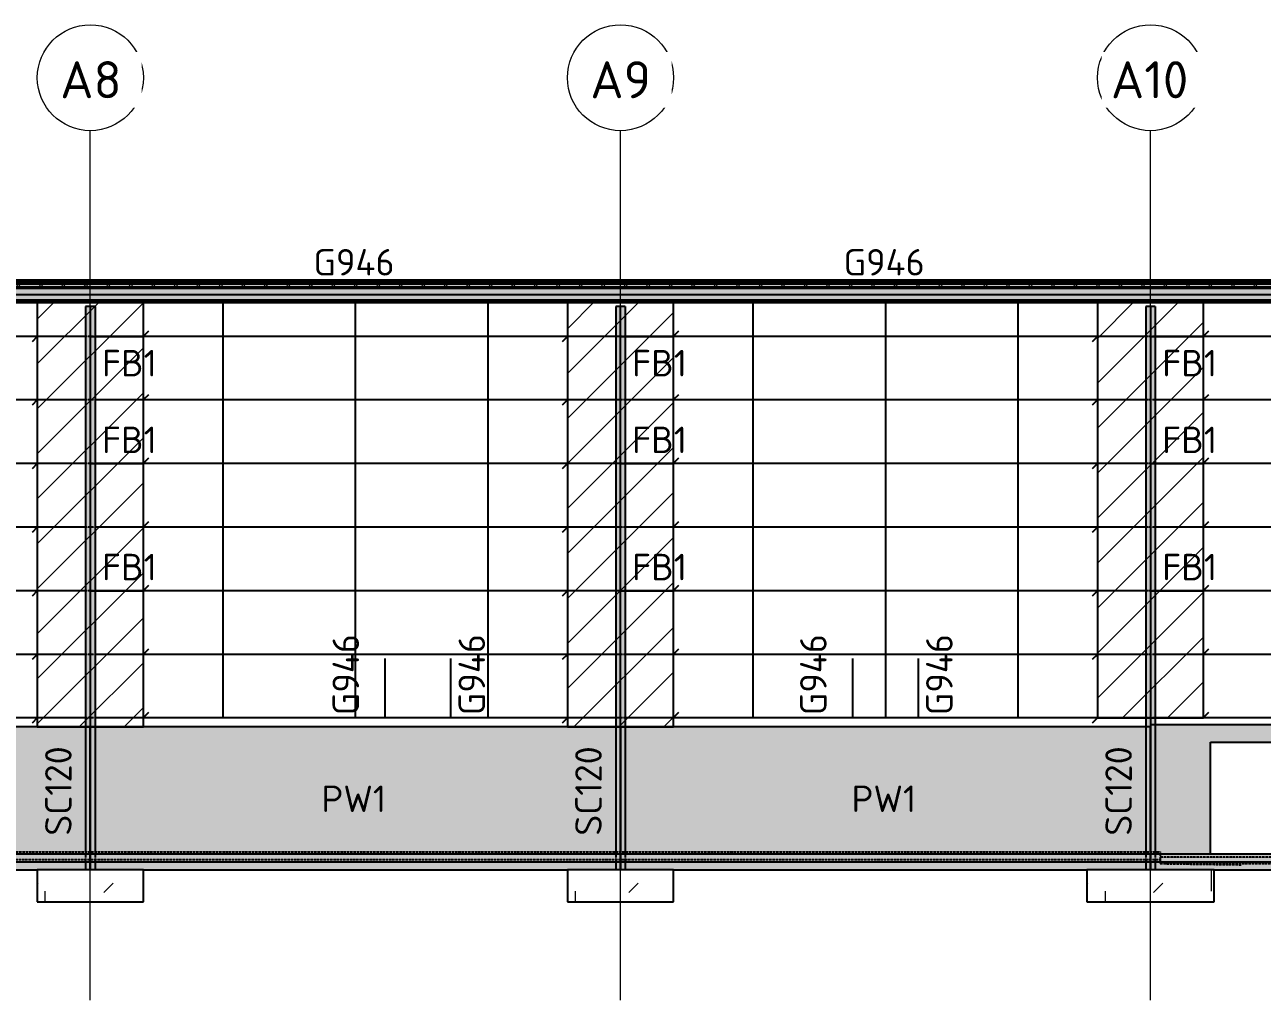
# Model space of a CAD drawing. Header units: millimetres. Extents: x 632 to 421542, y -3890 to 20851.
# Drawn here: x 94414 to 117758, y 2441 to 20851 of the extents above; entities that cross this region are included whole.
import ezdxf

# ---------------------------------------------------------------- set-up
doc = ezdxf.new("R2010")
doc.units = ezdxf.units.MM
for name, pattern in [('Dash', [7, 5, -2]), ('Hidden', [4, 3, -1]), ('Hidden Double', [7, 5, -2]), ('Hidden Half', [3, 2, -1])]:
    doc.linetypes.add(name, pattern=pattern)
for name, color, linetype, lineweight in [('A-010-M_LINE', 90, 'Continuous', 13), ('A-200-A_WALL', 211, 'Continuous', 18), ('A-200-H_WALL', 111, 'Continuous', 13), ('A-200-M_WALL_EXT', 113, 'Continuous', 13), ('A-200-MH_WALL', 110, 'Hidden', 13), ('A-230-H-FLOOR', 190, 'Continuous', 13), ('A-230-M_FLOOR', 192, 'Continuous', 13), ('A-230-MH_FLOOR', 190, 'Hidden Double', 13), ('A-270-M_ROOF', 132, 'Continuous', 13), ('S-160-M_FOUND', 171, 'Continuous', 13), ('S-160-MH_FOUND', 171, 'Hidden Half', 13), ('S-280-A_COLUMN', 171, 'Continuous', 18), ('S-280-A_STRUCT_FRAME', 2, 'Continuous', 18), ('S-280-M_COLUMN', 52, 'Continuous', 13), ('S-280-M_STRUCT_FRAME', 12, 'Continuous', 13), ('S-280-MH_COLUMN', 52, 'Hidden Half', 13), ('Z-000-T_TEXT', 131, 'Continuous', 25), ('Z-030-M_GRID', 191, 'Continuous', 13), ('Z-033_T_GRIDREF', 31, 'Continuous', 13), ('Z-060-M_DETAIL', 92, 'Continuous', 25), ('Z-230-A_LEVEL', 51, 'Continuous', 13)]:
    doc.layers.add(name, color=color, linetype=linetype, lineweight=lineweight)
doc.styles.add('ISOCPEUR_1', font='isocpeur.ttf', dxfattribs={"height": 700})
doc.styles.add('ISOCPEUR_2', font='isocpeur.ttf', dxfattribs={"height": 500})
pattern_1 = [(45, (-968699.5, 0), (-1414.214, 0), [750, -3000]), (45, (-967699.5, 1000), (-1414.214, 0), [750, -3000]), (45, (-966699.5, -300), (-1414.214, 0), [250, -2000]), (90, (-966699.46, 500), (-500, 500), [500, -2000]), (315, (-966699.5, 1000), (0, 2828.43), [500, -3000]), (0, (-967699.5, 1000), (2000, 2000), [300, -1000]), (0, (-970199.5, 2000), (2000, 2000), [300, -2000])]
pattern_2 = [(45, (80202.5, 0), (-424.264, 424.264), [])]

# ---------------------------------------------------------------- blocks, each defined once
blk = doc.blocks.new('25021-APA-ZZ-ZZ-M3-AR-000001_V3_rvt-1-S6_501-SECTION 1A')
at = {"layer": 'A-270-M_ROOF', "transparency": 33554432}
blk.add_hatch(color=9, dxfattribs=at).paths.add_polyline_path([(-913035, 15996), (-913035, 16037), (-1024751, 16037), (-1024751, 15996), (-918805, 15996)])
at = {"layer": 'A-270-M_ROOF', "lineweight": 5, "transparency": 33554432}
for color, points in [(9, [(-918805, 15971), (-913035, 15971), (-913035, 15996), (-1024751, 15996), (-1024751, 15971), (-925868, 15971)]), (254, [(-913035, 15625), (-913035, 15876), (-1024751, 15876), (-1024751, 15625), (-1021751, 15625), (-1021751, 15648), (-1021661, 15648), (-1021661, 15625), (-918805, 15625)]), (253, [(-913035, 15754), (-913035, 15954), (-1024720, 15954), (-1024720, 15754), (-918805, 15754)]), (253, [(-918805, 15759), (-913035, 15759), (-913035, 15904), (-1024720, 15904), (-1024720, 15759), (-925868, 15759)]), (253, [(-918805, 15766), (-913035, 15766), (-913035, 15899), (-1024720, 15899), (-1024720, 15766), (-925868, 15766)]), (253, [(-913035, 15752), (-913035, 15766), (-1024720, 15766), (-1024720, 15752), (-918805, 15752)]), (253, [(-913035, 15748), (-913035, 15752), (-1024720, 15752), (-1024720, 15748), (-918805, 15748)])]:
    blk.add_hatch(color=color, dxfattribs=at).paths.add_polyline_path(points)
at = {"layer": 'A-270-M_ROOF', "lineweight": 5}
h = blk.add_hatch(dxfattribs=at)
h.set_pattern_fill('FP_5', angle=45, style=0, pattern_type=2)
h.set_pattern_definition([(45, (-968699.46, -5e-07), (-212.132, 212.132), []), (135, (-968699.46, -5e-07), (-212.132, -212.132), [])])
h.paths.add_polyline_path([(-913035, 15876), (-913035, 15996), (-1024751, 15996), (-1024751, 15876), (-918805, 15876)])
at = {"layer": 'A-270-M_ROOF', "lineweight": 5, "transparency": 33554432}
h = blk.add_hatch(color=254, dxfattribs=at)
h.paths.add_polyline_path([(-913035, 15600), (-913035, 15625), (-1021661, 15625), (-1021661, 15600), (-918805, 15600)])
h.paths.add_polyline_path([(-1024751, 15600), (-1021751, 15600), (-1021751, 15625), (-1024751, 15625)])
at = {"layer": 'A-270-M_ROOF', "color": 53, "lineweight": 5}
for p, q in [((-913035, 16037), (-1024751, 16037)), ((-913035, 16011), (-1024751, 16011)), ((-913035, 15996), (-1024751, 15996)), ((-1024751, 15996), (-913035, 15996)), ((-913356, 15971), (-1024751, 15971)), ((-1024751, 15971), (-913356, 15971)), ((-1024751, 15876), (-913035, 15876)), ((-1024712, 15954), (-913356, 15954)), ((-1024712, 15954), (-913356, 15954)), ((-913356, 15904), (-1024712, 15904)), ((-1024712, 15904), (-913356, 15904)), ((-1024712, 15899), (-913356, 15899)), ((-1024712, 15899), (-913356, 15899)), ((-1024712, 15766), (-913356, 15766)), ((-913356, 15763), (-1024712, 15763)), ((-913356, 15759), (-1024712, 15759)), ((-913356, 15759), (-1024712, 15759)), ((-1024712, 15754), (-913356, 15754)), ((-1024712, 15754), (-913356, 15754)), ((-1024712, 15752), (-913356, 15752)), ((-913356, 15748), (-1024712, 15748)), ((-1024751, 15625), (-913035, 15625)), ((-1024712, 15600), (-913356, 15600))]:
    blk.add_line(p, q, dxfattribs=at)
blk = doc.blocks.new('NRP_Column-Steel-UB - SC120 - 410UB59_7-4110039-S6_501-SECTION 1A')
at = {"layer": 'S-280-M_COLUMN', "linetype": 'Hidden Half', "lineweight": 25}
for p, q in [((-973255, 15532), (-973255, 4900)), ((-973247, 4900), (-973247, 15532))]:
    blk.add_line(p, q, dxfattribs=at)
blk = doc.blocks.new('NRP_Framing-Steel-Purlin C - P946 - EC250-24-4032700-S6_501-SECTION 1A')
at = {"layer": 'S-280-M_STRUCT_FRAME', "color": 1, "lineweight": 25}
blk.add_line((-913017, 15655), (-1024537, 15655), dxfattribs=at)
blk.add_line((-913017, 15655), (-1024537, 15655), dxfattribs=at)
blk = doc.blocks.new('NRP_Framing-Steel-Purlin C - G946 - EC250-24-4111441-S6_501-SECTION 1A')
at = {"layer": 'S-280-M_STRUCT_FRAME', "color": 1, "lineweight": 25}
blk.add_line((-963264, 15626), (-973238, 15626), dxfattribs=at)
blk.add_line((-963264, 15626), (-973238, 15626), dxfattribs=at)
blk = doc.blocks.new('NRP_Framing-Steel-Purlin C - G946 - EC250-24-4133665-S6_501-SECTION 1A')
at = {"layer": 'S-280-M_STRUCT_FRAME', "color": 1, "lineweight": 25}
blk.add_line((-998751, 8892), (-998751, 7769), dxfattribs=at)
blk.add_line((-998751, 8892), (-998751, 7769), dxfattribs=at)
blk = doc.blocks.new('NRP_Framing-Steel-Purlin C - G946 - EC250-24-4133664-S6_501-SECTION 1A')
at = {"layer": 'S-280-M_STRUCT_FRAME', "color": 1, "lineweight": 25}
blk.add_line((-999289, 8892), (-999289, 7769), dxfattribs=at)
blk.add_line((-999289, 8892), (-999289, 7769), dxfattribs=at)
blk = doc.blocks.new('NRP_Foundation-Pad Footing Fibre _v2_ - PF2 -2400 x 2000 x 600d-V2-S6_501-SECTION 1A')
at = {"layer": 'S-160-M_FOUND'}
h = blk.add_hatch(dxfattribs=at)
h.set_pattern_fill('FP_9', color=256, style=0, pattern_type=2)
h.set_pattern_definition(pattern_1)
h.paths.add_polyline_path([(-952251, 4300), (-952251, 4900), (-954251, 4900), (-954251, 4300), (-954120, 4300)])
at = {"layer": 'S-160-M_FOUND', "lineweight": 25}
for p, q in [((-952251, 4900), (-954251, 4900)), ((-954251, 4900), (-954251, 4300)), ((-952251, 4300), (-952251, 4900)), ((-954251, 4300), (-952251, 4300))]:
    blk.add_line(p, q, dxfattribs=at)
blk = doc.blocks.new('NRP_Foundation-Pad Footing Fibre _v2_ - PF2 -2400 x 2000 x 600d-V3-S6_501-SECTION 1A')
at = {"layer": 'S-160-M_FOUND'}
h = blk.add_hatch(dxfattribs=at)
h.set_pattern_fill('FP_9', color=256, style=0, pattern_type=2)
h.set_pattern_definition(pattern_1)
h.paths.add_polyline_path([(-944251, 4900), (-944251, 4300), (-942251, 4300), (-942251, 4900)])
at = {"layer": 'S-160-M_FOUND', "lineweight": 25}
for p, q in [((-942251, 4900), (-944251, 4900)), ((-944251, 4900), (-944251, 4300)), ((-942251, 4300), (-942251, 4900)), ((-944251, 4300), (-942251, 4300))]:
    blk.add_line(p, q, dxfattribs=at)
blk = doc.blocks.new('NRP_Foundation-Pad Footing Fibre _v2_ - PF1 - 3000 x 2400 x 600d-2371040-S6_501-SECTION 1A')
at = {"layer": 'S-160-M_FOUND'}
h = blk.add_hatch(dxfattribs=at)
h.set_pattern_fill('FP_9', color=256, style=0, pattern_type=2)
h.set_pattern_definition(pattern_1)
h.paths.add_polyline_path([(-934451.06132, 4900), (-934451.06132, 4300), (-932051.06132, 4300), (-932051.06132, 4900)])
at = {"layer": 'S-160-M_FOUND', "lineweight": 25}
for p, q in [((-932051.06132, 4900), (-934451.06132, 4900)), ((-934451.06132, 4900), (-934451.06132, 4300)), ((-932051.06132, 4300), (-932051.06132, 4900)), ((-934451.06132, 4300), (-932051.06132, 4300))]:
    blk.add_line(p, q, dxfattribs=at)
blk = doc.blocks.new('NRP_Framing-Steel-Purlin Z - G914 - EZ250-15-4113422-S6_501-SECTION 1A')
at = {"layer": 'S-280-M_STRUCT_FRAME', "color": 150, "lineweight": 25}
for p, q in [((-964501, 14969), (-964601, 14869)), ((-963672, 14969), (-964501, 14969)), ((-963340, 14969), (-963569, 14969)), ((-953340, 14969), (-963162, 14969)), ((-952256, 14969), (-953162, 14969)), ((-952156, 15069), (-952256, 14969))]:
    blk.add_line(p, q, dxfattribs=at)
at = {"layer": 'S-280-M_STRUCT_FRAME', "color": 150, "linetype": 'Dash', "lineweight": 25}
for p, q in [((-963569, 14969), (-963672, 14969)), ((-963162, 14969), (-963340, 14969)), ((-953162, 14969), (-953340, 14969))]:
    blk.add_line(p, q, dxfattribs=at)
blk = doc.blocks.new('NRP_Framing-Steel-Purlin Z - G914 - EZ250-15-V38-S6_501-SECTION 1A')
at = {"layer": 'S-280-M_STRUCT_FRAME', "color": 150, "lineweight": 25}
for p, q in [((-952156, 13869), (-952256, 13769)), ((-964501, 13769), (-964601, 13669)), ((-963340, 13769), (-964501, 13769)), ((-953340, 13769), (-963162, 13769)), ((-952256, 13769), (-953162, 13769))]:
    blk.add_line(p, q, dxfattribs=at)
at = {"layer": 'S-280-M_STRUCT_FRAME', "color": 150, "linetype": 'Dash', "lineweight": 25}
for p, q in [((-963162, 13769), (-963340, 13769)), ((-953162, 13769), (-953340, 13769))]:
    blk.add_line(p, q, dxfattribs=at)
blk = doc.blocks.new('NRP_Framing-Steel-Purlin Z - G914 - EZ250-15-V39-S6_501-SECTION 1A')
at = {"layer": 'S-280-M_STRUCT_FRAME', "color": 150, "lineweight": 25}
for p, q in [((-954251, 14969), (-954351, 14869)), ((-953340, 14969), (-954251, 14969)), ((-943340, 14969), (-953162, 14969)), ((-942256, 14969), (-943162, 14969)), ((-942156, 15069), (-942256, 14969))]:
    blk.add_line(p, q, dxfattribs=at)
at = {"layer": 'S-280-M_STRUCT_FRAME', "color": 150, "linetype": 'Dash', "lineweight": 25}
for p, q in [((-953162, 14969), (-953340, 14969)), ((-943162, 14969), (-943340, 14969))]:
    blk.add_line(p, q, dxfattribs=at)
blk = doc.blocks.new('NRP_Framing-Steel-Purlin Z - G914 - EZ250-15-V40-S6_501-SECTION 1A')
at = {"layer": 'S-280-M_STRUCT_FRAME', "color": 150, "lineweight": 25}
for p, q in [((-934251, 14969), (-934351, 14869)), ((-933340, 14969), (-934251, 14969)), ((-923340, 14969), (-933162, 14969)), ((-921756, 14969), (-923162, 14969)), ((-921656, 15069), (-921756, 14969))]:
    blk.add_line(p, q, dxfattribs=at)
at = {"layer": 'S-280-M_STRUCT_FRAME', "color": 150, "linetype": 'Dash', "lineweight": 25}
for p, q in [((-933162, 14969), (-933340, 14969)), ((-923162, 14969), (-923340, 14969))]:
    blk.add_line(p, q, dxfattribs=at)
blk = doc.blocks.new('NRP_Bridging Plan _v2_ - 3 Rows-4116033-S6_501-SECTION 1A')
at = {"layer": 'Z-060-M_DETAIL', "linetype": 'Hidden'}
for p, q in [((-970752, 15626), (-970752, 7769)), ((-968253, 15626), (-968253, 7769)), ((-965755, 15626), (-965755, 7769))]:
    blk.add_line(p, q, dxfattribs=at)
blk = doc.blocks.new('Grid - NRP_Grid-Head-320187-S6_501-SECTION 1A')
at = {"layer": 'Z-033_T_GRIDREF'}
blk.add_circle((-1014851, 19851), 1000, dxfattribs=at)
blk = doc.blocks.new('NRP_Fly Brace BN - FB1-4028766-S6_501-SECTION 1A')
at = {"layer": 'Z-000-T_TEXT'}
blk.add_line((-1014851, 7769), (-1013851, 7769), dxfattribs=at)
at = {"layer": 'Z-000-T_TEXT', "lineweight": 13, "insert": (-1014630, 8466), "char_height": 500, "width": 1218.57, "attachment_point": 1, "style": 'ISOCPEUR_2'}
blk.add_mtext('FB1', dxfattribs=at)
blk = doc.blocks.new('NRP_Fly Brace BN - FB1-4067984-S6_501-SECTION 1A')
at = {"layer": 'Z-000-T_TEXT'}
blk.add_line((-1014851, 14969), (-1013851, 14969), dxfattribs=at)
at = {"layer": 'Z-000-T_TEXT', "lineweight": 13, "insert": (-1014630, 14714), "char_height": 500, "width": 1218.57, "attachment_point": 1, "style": 'ISOCPEUR_2'}
blk.add_mtext('FB1', dxfattribs=at)

msp = doc.modelspace()

# ---------------------------------------------------------------- hatches: boundary and pattern name
at = {"layer": 'A-200-H_WALL', "lineweight": 5}
h = msp.add_hatch(color=256, dxfattribs=at)
h.paths.add_polyline_path([(95562, 4900), (95562, 5050), (85740, 5050), (85740, 4900), (94782, 4900)])
h.paths.add_polyline_path([(85740, 5200), (95562, 5200), (95562, 7600), (85740, 7600)])
h = msp.add_hatch(color=256, dxfattribs=at)
h.paths.add_polyline_path([(96651, 4900), (105562, 4900), (105562, 5050), (95740, 5050), (95740, 4900)])
h.paths.add_polyline_path([(105562, 5200), (105562, 7600), (95740, 7600), (95740, 5200)])
h = msp.add_hatch(color=256, dxfattribs=at)
h.paths.add_polyline_path([(114451, 4900), (115562, 4900), (115562, 5050), (105740, 5050), (105740, 4900), (108908, 4900)])
h.paths.add_polyline_path([(115562, 5200), (115562, 7600), (105740, 7600), (105740, 5200), (108908, 5200)])
h = msp.add_hatch(color=256, dxfattribs=at)
h.paths.add_polyline_path([(124651, 4900), (125562, 4900), (125562, 5050), (115740, 5050), (115740, 4900), (123034, 4900)])
h.paths.add_polyline_path([(124780, 5200), (125562, 5200), (125562, 7640), (115740, 7640), (115740, 5200), (116779, 5200), (116779, 7312), (118645, 7312), (118645, 5200), (123034, 5200)])
at = {"layer": 'A-230-H-FLOOR'}
h = msp.add_hatch(dxfattribs=at)
h.set_pattern_fill('FP_9', color=256, style=0, pattern_type=2)
h.set_pattern_definition([(45, (80202.5, 0), (-1414.214, 0), [750, -3000]), (45, (81202.5, 1000), (-1414.214, 0), [750, -3000]), (45, (82202.5, -300), (-1414.214, 0), [250, -2000]), (90, (82202.53, 500), (-500, 500), [500, -2000]), (315, (82202.5, 1000), (0, 2828.43), [500, -3000]), (0, (81202.5, 1000), (2000, 2000), [300, -1000]), (0, (78702.5, 2000), (2000, 2000), [300, -2000])])
h.paths.add_polyline_path([(130097, 5050), (135740, 5050), (135740, 5200), (25551, 5200), (25551, 5050), (123034, 5050)])
at = {"layer": 'S-280-M_COLUMN', "lineweight": 5}
h = msp.add_hatch(color=256, dxfattribs=at)
h.paths.add_polyline_path([(95562, 4900), (95636, 4900), (95636, 5050), (95562, 5050)])
h.paths.add_polyline_path([(95562, 5200), (95636, 5200), (95636, 15532), (95562, 15532), (95562, 10595)])
h = msp.add_hatch(color=256, dxfattribs=at)
h.paths.add_polyline_path([(95641, 4900), (95647, 4900), (95645, 5050), (95636, 5050), (95636, 4900)])
h.paths.add_polyline_path([(95636, 5200), (95647, 5200), (95645, 15532), (95636, 15532), (95636, 10595)])
for points in [[(95655, 4900), (95655, 15532), (95647, 15532), (95647, 4900)], [(105655, 4900), (105655, 15532), (105647, 15532), (105647, 4900)], [(115647, 4900), (115655, 4900), (115655, 15532), (115647, 15532)]]:
    msp.add_hatch(color=256, dxfattribs=at).paths.add_polyline_path(points)
h = msp.add_hatch(color=256, dxfattribs=at)
h.paths.add_polyline_path([(95661, 4900), (95666, 4900), (95666, 5050), (95655, 5050), (95656, 4900)])
h.paths.add_polyline_path([(95666, 5200), (95666, 5200), (95666, 15532), (95655, 15532), (95656, 5200), (95661, 5200)])
h = msp.add_hatch(color=256, dxfattribs=at)
h.paths.add_polyline_path([(95666, 4900), (95740, 4900), (95740, 5050), (95666, 5050)])
h.paths.add_polyline_path([(95666, 5200), (95740, 5200), (95740, 15532), (95666, 15532), (95666, 10595)])
h = msp.add_hatch(color=256, dxfattribs=at)
h.paths.add_polyline_path([(105562, 4900), (105636, 4900), (105636, 5050), (105562, 5050)])
h.paths.add_polyline_path([(105562, 5200), (105636, 5200), (105636, 15532), (105562, 15532), (105562, 10595)])
h = msp.add_hatch(color=256, dxfattribs=at)
h.paths.add_polyline_path([(105641, 4900), (105647, 4900), (105645, 5050), (105636, 5050), (105636, 4900)])
h.paths.add_polyline_path([(105641, 5200), (105647, 5200), (105645, 15532), (105636, 15532), (105636, 5200)])
h = msp.add_hatch(color=256, dxfattribs=at)
h.paths.add_polyline_path([(105661, 4900), (105666, 4900), (105666, 5050), (105655, 5050), (105656, 4900)])
h.paths.add_polyline_path([(105666, 5200), (105666, 5200), (105666, 15532), (105655, 15532), (105656, 5200), (105661, 5200)])
h = msp.add_hatch(color=256, dxfattribs=at)
h.paths.add_polyline_path([(105666, 4900), (105740, 4900), (105740, 5050), (105666, 5050)])
h.paths.add_polyline_path([(105666, 5200), (105740, 5200), (105740, 15532), (105666, 15532), (105666, 10595)])
h = msp.add_hatch(color=256, dxfattribs=at)
h.paths.add_polyline_path([(115636, 4900), (115636, 5050), (115562, 5050), (115562, 4900)])
h.paths.add_polyline_path([(115636, 5200), (115636, 15532), (115562, 15532), (115562, 5200)])
h = msp.add_hatch(color=256, dxfattribs=at)
h.paths.add_polyline_path([(115636, 4900), (115647, 4900), (115645, 5050), (115636, 5050)])
h.paths.add_polyline_path([(115647, 5200), (115645, 15532), (115636, 15532), (115636, 5200), (115647, 5200)])
h = msp.add_hatch(color=256, dxfattribs=at)
h.paths.add_polyline_path([(115666, 4900), (115666, 5050), (115655, 5050), (115656, 4900), (115661, 4900)])
h.paths.add_polyline_path([(115655, 5200), (115666, 5200), (115666, 15532), (115655, 15532)])
h = msp.add_hatch(color=256, dxfattribs=at)
h.paths.add_polyline_path([(115740, 4900), (115740, 5050), (115666, 5050), (115666, 4900)])
h.paths.add_polyline_path([(115740, 5200), (115740, 15532), (115666, 15532), (115666, 5200)])
at = {"layer": 'Z-060-M_DETAIL', "lineweight": 18}
h = msp.add_hatch(dxfattribs=at)
h.set_pattern_fill('FP_13', color=8, style=0, pattern_type=2)
h.set_pattern_definition(pattern_2)
h.paths.add_polyline_path([(94782, 7600), (96651, 7600), (96651, 15626), (94651, 15626), (94651, 7600)])
h = msp.add_hatch(dxfattribs=at)
h.set_pattern_fill('FP_13', color=8, style=0, pattern_type=2)
h.set_pattern_definition(pattern_2)
h.paths.add_polyline_path([(104651, 7600), (106651, 7600), (106651, 15626), (104651, 15626), (104651, 10595)])
h = msp.add_hatch(dxfattribs=at)
h.set_pattern_fill('FP_13', color=8, style=0, pattern_type=2)
h.set_pattern_definition(pattern_2)
h.paths.add_polyline_path([(114651, 7769), (116651, 7769), (116651, 15626), (114651, 15626)])

# ---------------------------------------------------------------- linework, layer by layer
at = {"layer": 'A-010-M_LINE', "lineweight": 25}
for p, q in [((96651, 15626), (94651, 15626)), ((94651, 15626), (94651, 7600)), ((96651, 7600), (96651, 15626)), ((106651, 15626), (104651, 15626)), ((104651, 15626), (104651, 7600)), ((106651, 7600), (106651, 15626)), ((116651, 15626), (114651, 15626)), ((114651, 15626), (114651, 7769)), ((116651, 7769), (116651, 15626)), ((114651, 7769), (116651, 7769)), ((94651, 7600), (96651, 7600)), ((104651, 7600), (106651, 7600))]:
    msp.add_line(p, q, dxfattribs=at)
at = {"layer": 'A-200-M_WALL_EXT', "lineweight": 25}
for p, q in [((95562, 7600), (85740, 7600)), ((105562, 7600), (95740, 7600)), ((115562, 7600), (105740, 7600)), ((125562, 7640), (115740, 7640)), ((116779, 7312), (118645, 7312)), ((116779, 5200), (116779, 7312)), ((86651, 4900), (94651, 4900)), ((96651, 4900), (104651, 4900)), ((106651, 4900), (114451, 4900)), ((116851, 4900), (118345, 4900))]:
    msp.add_line(p, q, dxfattribs=at)
at = {"layer": 'A-200-MH_WALL', "lineweight": 25}
for p, q in [((95651, 7600), (95562, 7600)), ((95740, 7600), (95651, 7600)), ((95651, 7600), (95651, 4900)), ((95651, 4900), (95651, 7600)), ((105651, 7600), (105562, 7600)), ((105740, 7600), (105651, 7600)), ((105651, 7600), (105651, 4900)), ((105651, 4900), (105651, 7600)), ((115651, 7600), (115562, 7600)), ((115740, 7640), (115651, 7640)), ((115651, 7640), (115651, 4900)), ((115651, 4900), (115651, 7600))]:
    msp.add_line(p, q, dxfattribs=at)
at = {"layer": 'A-230-M_FLOOR', "lineweight": 25}
for p, q in [((135740, 5200), (25551, 5200)), ((25551, 5050), (135740, 5050))]:
    msp.add_line(p, q, dxfattribs=at)
at = {"layer": 'A-230-MH_FLOOR', "lineweight": 25}
for p, q in [((78151, 5240), (115831, 5240)), ((78151, 5240), (115831, 5240)), ((115831, 5240), (115831, 5090)), ((115831, 5240), (115831, 5090)), ((135890, 5170), (115831, 5140)), ((115831, 5140), (115831, 5020)), ((115831, 5090), (78151, 5090)), ((115831, 5090), (78151, 5090)), ((115831, 5020), (135890, 5050)), ((115831, 5020), (117366, 4999))]:
    msp.add_line(p, q, dxfattribs=at)
at = {"layer": 'S-280-M_COLUMN', "lineweight": 25}
for p, q in [((95562, 15532), (95562, 5200)), ((95636, 15532), (95562, 15532)), ((95647, 15532), (95636, 15532)), ((95655, 15532), (95647, 15532)), ((95666, 15532), (95655, 15532)), ((95740, 15532), (95666, 15532)), ((95740, 15532), (95740, 5200)), ((105562, 15532), (105562, 5200)), ((105636, 15532), (105562, 15532)), ((105647, 15532), (105636, 15532)), ((105655, 15532), (105647, 15532)), ((105666, 15532), (105655, 15532)), ((105740, 15532), (105666, 15532)), ((105740, 15532), (105740, 5200)), ((115562, 15532), (115562, 5200)), ((115636, 15532), (115562, 15532)), ((115647, 15532), (115636, 15532)), ((115655, 15532), (115647, 15532)), ((115666, 15532), (115655, 15532)), ((115740, 15532), (115666, 15532)), ((115740, 15532), (115740, 5200)), ((95562, 5050), (95562, 4900)), ((95740, 5050), (95740, 4900)), ((105562, 5050), (105562, 4900)), ((105740, 5050), (105740, 4900)), ((115562, 5050), (115562, 4900)), ((115740, 5050), (115740, 4900)), ((95647, 4900), (95655, 4900)), ((105647, 4900), (105655, 4900)), ((115647, 4900), (115655, 4900))]:
    msp.add_line(p, q, dxfattribs=at)
at = {"layer": 'S-280-MH_COLUMN', "lineweight": 25}
for p, q in [((95562, 5200), (95562, 5050)), ((95740, 5200), (95740, 5050)), ((105562, 5200), (105562, 5050)), ((105740, 5200), (105740, 5050)), ((115562, 5200), (115562, 5050)), ((115740, 5200), (115740, 5050))]:
    msp.add_line(p, q, dxfattribs=at)
at = {"layer": 'Z-030-M_GRID'}
for p, q in [((95651, 2441), (95651, 18851)), ((105651, 2441), (105651, 18851)), ((115651, 2441), (115651, 18851))]:
    msp.add_line(p, q, dxfattribs=at)
at = {"layer": 'Z-230-A_LEVEL'}
msp.add_line((21691, 5200), (142279, 5200), dxfattribs=at)

# ---------------------------------------------------------------- block references
at = {"lineweight": 5}
msp.add_blockref('25021-APA-ZZ-ZZ-M3-AR-000001_V3_rvt-1-S6_501-SECTION 1A', (1048902, 0), dxfattribs=at)
at = {"layer": 'S-160-MH_FOUND', "lineweight": 25}
for name in ['NRP_Foundation-Pad Footing Fibre _v2_ - PF2 -2400 x 2000 x 600d-V2-S6_501-SECTION 1A', 'NRP_Foundation-Pad Footing Fibre _v2_ - PF2 -2400 x 2000 x 600d-V3-S6_501-SECTION 1A', 'NRP_Foundation-Pad Footing Fibre _v2_ - PF1 - 3000 x 2400 x 600d-2371040-S6_501-SECTION 1A']:
    msp.add_blockref(name, (1048902, 0), dxfattribs=at)
at = {"layer": 'S-280-M_COLUMN', "linetype": 'Hidden Half', "lineweight": 25}
for p in [(1068902, 0), (1078902, 0), (1088902, 0)]:
    msp.add_blockref('NRP_Column-Steel-UB - SC120 - 410UB59_7-4110039-S6_501-SECTION 1A', p, dxfattribs=at)
at = {"layer": 'S-280-M_STRUCT_FRAME', "color": 1, "lineweight": 25}
for name, p in [('NRP_Framing-Steel-Purlin C - P946 - EC250-24-4032700-S6_501-SECTION 1A', (1048902, 0)), ('NRP_Framing-Steel-Purlin C - G946 - EC250-24-4111441-S6_501-SECTION 1A', (1058902, 0)), ('NRP_Framing-Steel-Purlin C - G946 - EC250-24-4111441-S6_501-SECTION 1A', (1068902, 0)), ('NRP_Framing-Steel-Purlin C - G946 - EC250-24-4111441-S6_501-SECTION 1A', (1078902, 0)), ('NRP_Framing-Steel-Purlin C - G946 - EC250-24-4111441-S6_501-SECTION 1A', (1088902, 0)), ('NRP_Framing-Steel-Purlin C - G946 - EC250-24-4133664-S6_501-SECTION 1A', (1100498, 0)), ('NRP_Framing-Steel-Purlin C - G946 - EC250-24-4133665-S6_501-SECTION 1A', (1101198, 0)), ('NRP_Framing-Steel-Purlin C - G946 - EC250-24-4133664-S6_501-SECTION 1A', (1109318, 0)), ('NRP_Framing-Steel-Purlin C - G946 - EC250-24-4133665-S6_501-SECTION 1A', (1110018, 0))]:
    msp.add_blockref(name, p, dxfattribs=at)
at = {"layer": 'S-280-M_STRUCT_FRAME', "color": 150, "lineweight": 25}
for name, p in [('NRP_Framing-Steel-Purlin Z - G914 - EZ250-15-4113422-S6_501-SECTION 1A', (1048902, 0)), ('NRP_Framing-Steel-Purlin Z - G914 - EZ250-15-V39-S6_501-SECTION 1A', (1048902, 0)), ('NRP_Framing-Steel-Purlin Z - G914 - EZ250-15-V39-S6_501-SECTION 1A', (1058902, 0)), ('NRP_Framing-Steel-Purlin Z - G914 - EZ250-15-V40-S6_501-SECTION 1A', (1048902, 0)), ('NRP_Framing-Steel-Purlin Z - G914 - EZ250-15-V38-S6_501-SECTION 1A', (1048902, 0)), ('NRP_Framing-Steel-Purlin Z - G914 - EZ250-15-V39-S6_501-SECTION 1A', (1048902, -1200)), ('NRP_Framing-Steel-Purlin Z - G914 - EZ250-15-V39-S6_501-SECTION 1A', (1058902, -1200)), ('NRP_Framing-Steel-Purlin Z - G914 - EZ250-15-V40-S6_501-SECTION 1A', (1048902, -1200)), ('NRP_Framing-Steel-Purlin Z - G914 - EZ250-15-V38-S6_501-SECTION 1A', (1048902, -1200)), ('NRP_Framing-Steel-Purlin Z - G914 - EZ250-15-V39-S6_501-SECTION 1A', (1048902, -2400)), ('NRP_Framing-Steel-Purlin Z - G914 - EZ250-15-V39-S6_501-SECTION 1A', (1058902, -2400)), ('NRP_Framing-Steel-Purlin Z - G914 - EZ250-15-V40-S6_501-SECTION 1A', (1048902, -2400)), ('NRP_Framing-Steel-Purlin Z - G914 - EZ250-15-V38-S6_501-SECTION 1A', (1048902, -2400)), ('NRP_Framing-Steel-Purlin Z - G914 - EZ250-15-V39-S6_501-SECTION 1A', (1048902, -3600)), ('NRP_Framing-Steel-Purlin Z - G914 - EZ250-15-V39-S6_501-SECTION 1A', (1058902, -3600)), ('NRP_Framing-Steel-Purlin Z - G914 - EZ250-15-V40-S6_501-SECTION 1A', (1048902, -3600)), ('NRP_Framing-Steel-Purlin Z - G914 - EZ250-15-V38-S6_501-SECTION 1A', (1048902, -3600)), ('NRP_Framing-Steel-Purlin Z - G914 - EZ250-15-V39-S6_501-SECTION 1A', (1048902, -4800)), ('NRP_Framing-Steel-Purlin Z - G914 - EZ250-15-V39-S6_501-SECTION 1A', (1058902, -4800)), ('NRP_Framing-Steel-Purlin Z - G914 - EZ250-15-V40-S6_501-SECTION 1A', (1048902, -4800)), ('NRP_Framing-Steel-Purlin Z - G914 - EZ250-15-V38-S6_501-SECTION 1A', (1048902, -4800)), ('NRP_Framing-Steel-Purlin Z - G914 - EZ250-15-V39-S6_501-SECTION 1A', (1048902, -6000)), ('NRP_Framing-Steel-Purlin Z - G914 - EZ250-15-V39-S6_501-SECTION 1A', (1058902, -6000)), ('NRP_Framing-Steel-Purlin Z - G914 - EZ250-15-V40-S6_501-SECTION 1A', (1048902, -6000)), ('NRP_Framing-Steel-Purlin Z - G914 - EZ250-15-V38-S6_501-SECTION 1A', (1048902, -6000)), ('NRP_Framing-Steel-Purlin Z - G914 - EZ250-15-V39-S6_501-SECTION 1A', (1048902, -7200)), ('NRP_Framing-Steel-Purlin Z - G914 - EZ250-15-V39-S6_501-SECTION 1A', (1058902, -7200)), ('NRP_Framing-Steel-Purlin Z - G914 - EZ250-15-V40-S6_501-SECTION 1A', (1048902, -7200))]:
    msp.add_blockref(name, p, dxfattribs=at)
at = {"layer": 'Z-000-T_TEXT', "lineweight": 13}
for name, p in [('NRP_Fly Brace BN - FB1-4067984-S6_501-SECTION 1A', (1110502, 0)), ('NRP_Fly Brace BN - FB1-4067984-S6_501-SECTION 1A', (1120502, 0)), ('NRP_Fly Brace BN - FB1-4067984-S6_501-SECTION 1A', (1130502, 0)), ('NRP_Fly Brace BN - FB1-4028766-S6_501-SECTION 1A', (1110502, 4800)), ('NRP_Fly Brace BN - FB1-4028766-S6_501-SECTION 1A', (1120502, 4800)), ('NRP_Fly Brace BN - FB1-4028766-S6_501-SECTION 1A', (1130502, 4800)), ('NRP_Fly Brace BN - FB1-4028766-S6_501-SECTION 1A', (1110502, 2400)), ('NRP_Fly Brace BN - FB1-4028766-S6_501-SECTION 1A', (1120502, 2400)), ('NRP_Fly Brace BN - FB1-4028766-S6_501-SECTION 1A', (1130502, 2400))]:
    msp.add_blockref(name, p, dxfattribs=at)
at = {"layer": 'Z-033_T_GRIDREF'}
for p in [(1110502, 0), (1120502, 0), (1130502, 0)]:
    msp.add_blockref('Grid - NRP_Grid-Head-320187-S6_501-SECTION 1A', p, dxfattribs=at)
at = {"layer": 'Z-060-M_DETAIL', "linetype": 'Hidden'}
for p in [(1068902, 0), (1078902, 0)]:
    msp.add_blockref('NRP_Bridging Plan _v2_ - 3 Rows-4116033-S6_501-SECTION 1A', p, dxfattribs=at)

# ---------------------------------------------------------------- texts
at = {"layer": 'A-200-A_WALL', "lineweight": 13, "char_height": 500, "width": 1459.07, "attachment_point": 1, "style": 'ISOCPEUR_2'}
for insert in [(100011, 6493), (110011, 6493)]:
    msp.add_mtext('PW1', dxfattribs=dict(at, insert=insert))
at = {"layer": 'S-280-A_COLUMN', "lineweight": 13, "char_height": 500, "width": 2084.39, "attachment_point": 1, "rotation": 90, "style": 'ISOCPEUR_2'}
for insert in [(94798, 5546), (104798, 5546), (114798, 5546)]:
    msp.add_mtext('SC120', dxfattribs=dict(at, insert=insert))
at = {"layer": 'S-280-A_STRUCT_FRAME', "lineweight": 13, "char_height": 500, "width": 1827.85, "attachment_point": 1, "style": 'ISOCPEUR_2'}
for insert, rotation in [((99860, 16618), 360), ((109860, 16618), 360), ((100220, 7821), 90), ((102597, 7821), 90), ((109040, 7821), 90), ((111417, 7821), 90)]:
    msp.add_mtext('G946', dxfattribs=dict(at, insert=insert, rotation=rotation))

# ---------------------------------------------------------------- next in the draw order: texts
at = {"layer": 'Z-033_T_GRIDREF', "char_height": 700, "attachment_point": 1, "style": 'ISOCPEUR_1', "bg_fill": 3, "box_fill_scale": 1.25, "bg_fill_color": 256, "bg_fill_true_color": 13158600, "bg_fill_transparency": 0}
for s, insert, width in [('A8', (95082, 20163), 1362.87), ('A9', (105082, 20163), 1362.87), ('A10', (114903, 20163), 1795.78)]:
    msp.add_mtext(s, dxfattribs=dict(at, insert=insert, width=width))

doc.saveas('drawing.dxf')
